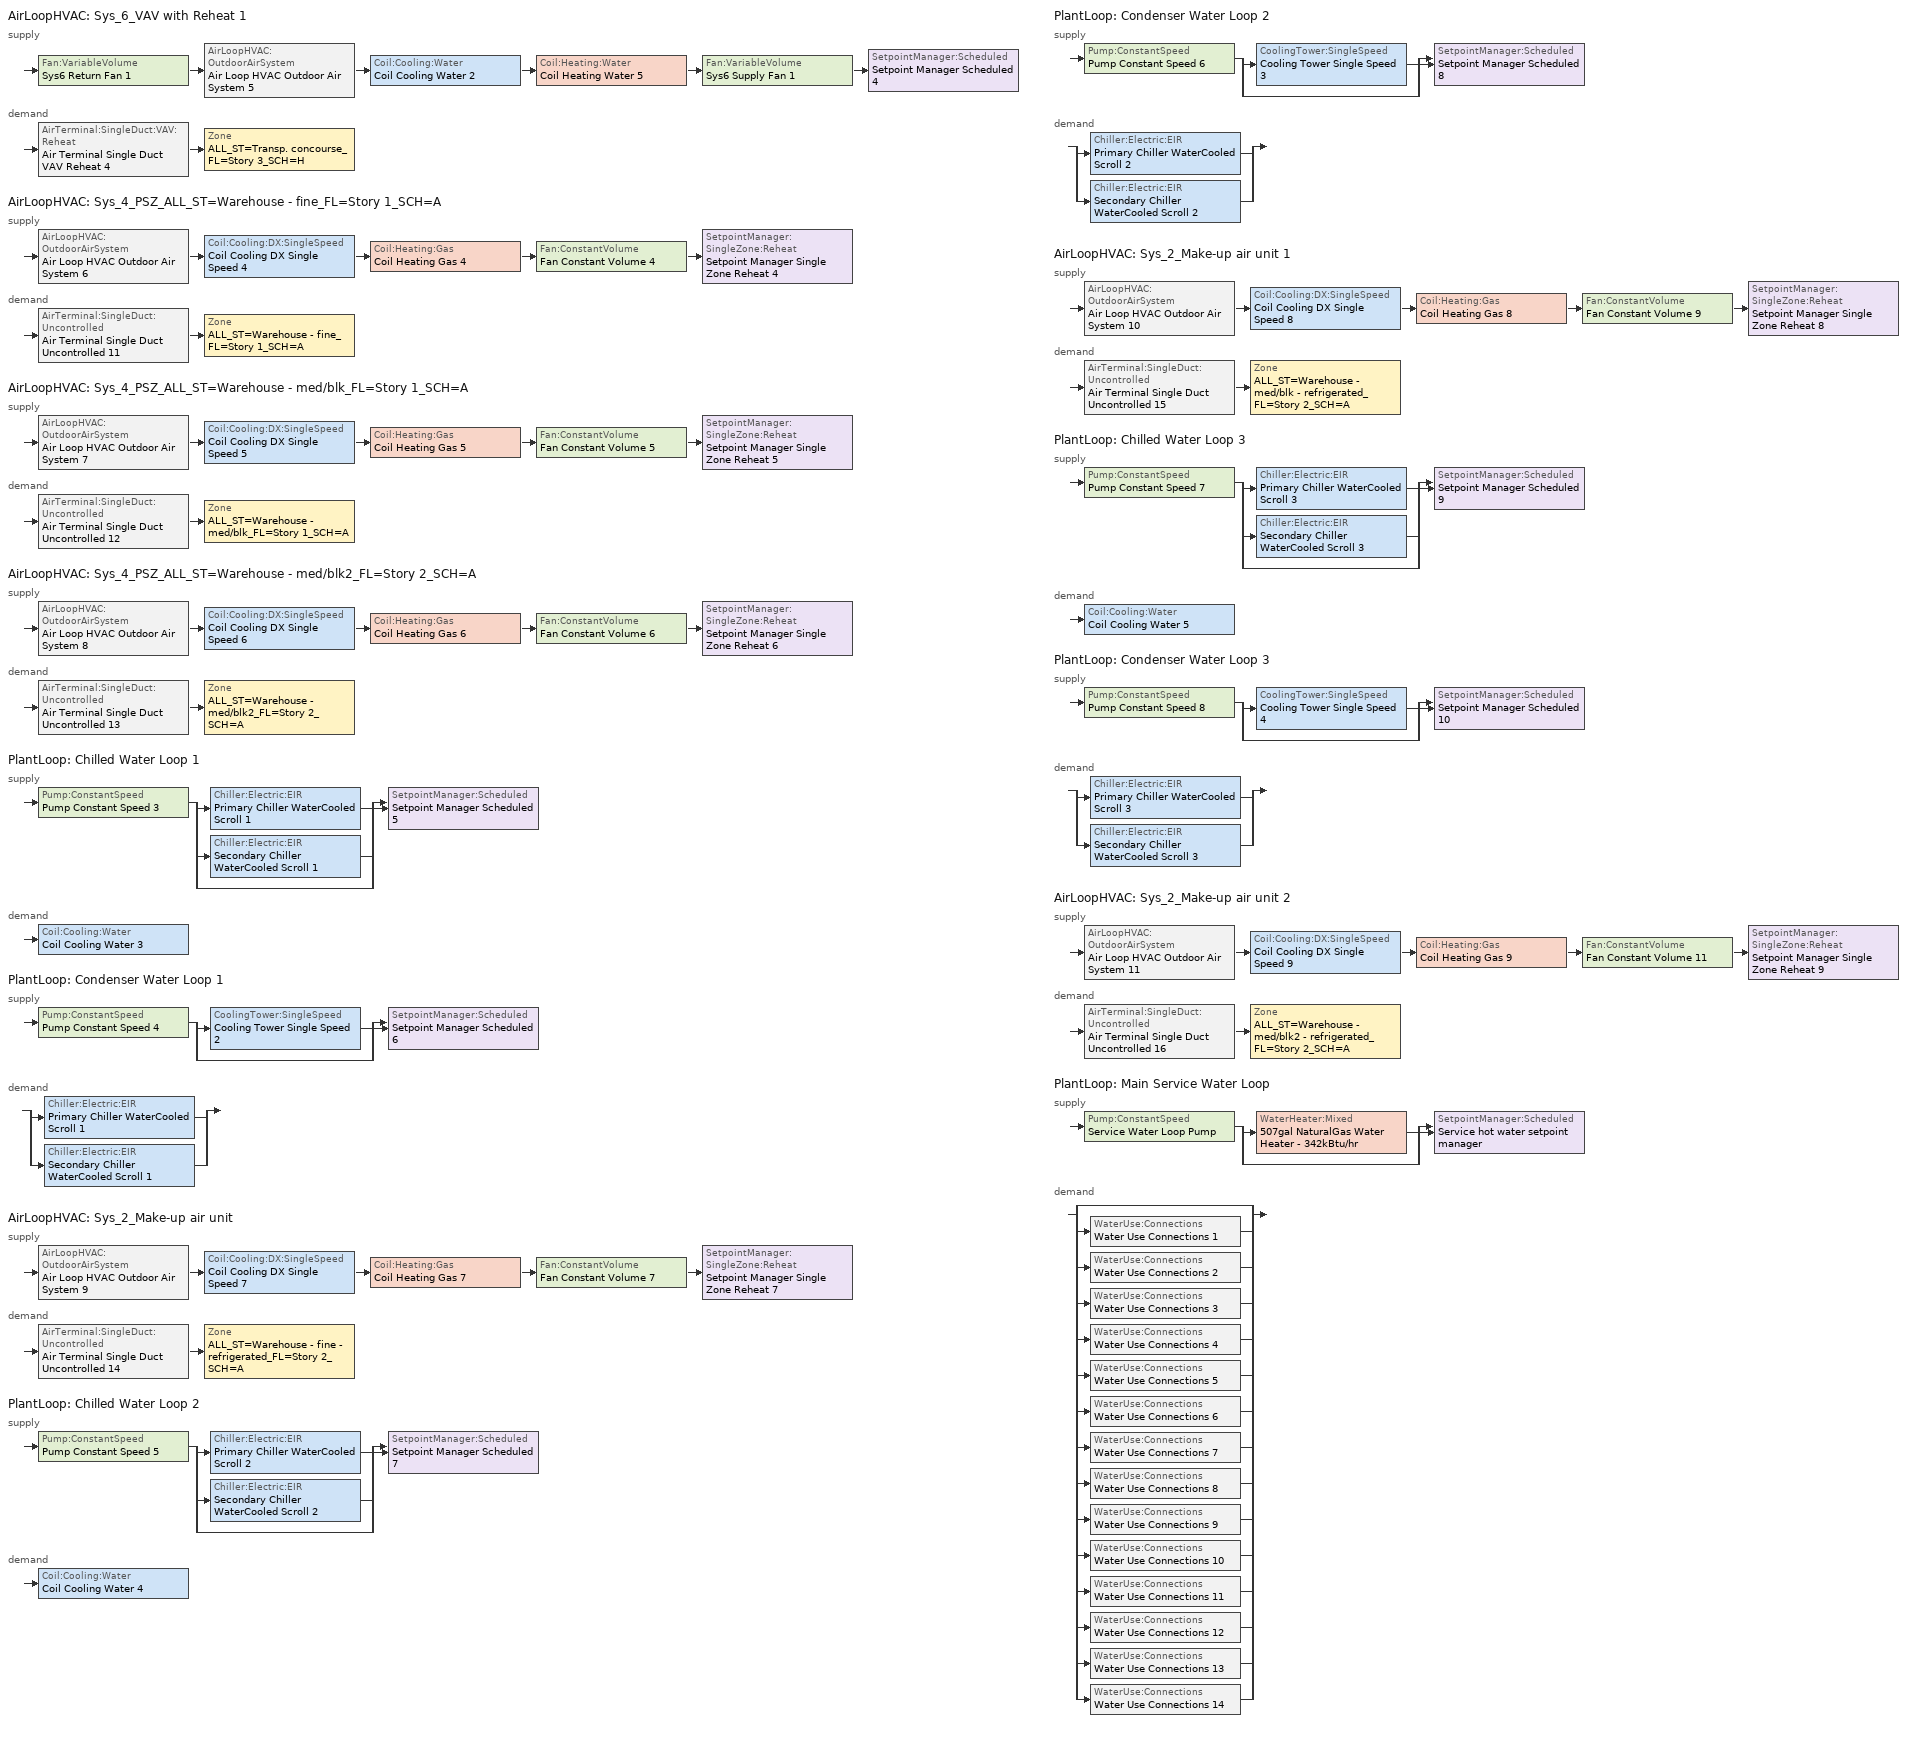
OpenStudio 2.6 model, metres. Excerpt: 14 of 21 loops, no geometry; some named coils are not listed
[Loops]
AirLoopHVAC 'Sys_6_VAV with Reheat 1'
 supply: Fan:VariableVolume 'Sys6 Return Fan 1' > AirLoopHVAC:OutdoorAirSystem 'Air Loop HVAC Outdoor Air System 5' > Coil:Cooling:Water 'Coil Cooling Water 2' > Coil:Heating:Water 'Coil Heating Water 5' > Fan:VariableVolume 'Sys6 Supply Fan 1' > SetpointManager:Scheduled 'Setpoint Manager Scheduled 4'
 demand: AirTerminal:SingleDuct:VAV:Reheat 'Air Terminal Single Duct VAV Reheat 4' > Zone 'ALL_ST=Transp. concourse_FL=Story 3_SCH=H'
AirLoopHVAC 'Sys_4_PSZ_ALL_ST=Warehouse - fine_FL=Story 1_SCH=A'
 supply: AirLoopHVAC:OutdoorAirSystem 'Air Loop HVAC Outdoor Air System 6' > Coil:Cooling:DX:SingleSpeed 'Coil Cooling DX Single Speed 4' > Coil:Heating:Gas 'Coil Heating Gas 4' > Fan:ConstantVolume 'Fan Constant Volume 4' > SetpointManager:SingleZone:Reheat 'Setpoint Manager Single Zone Reheat 4'
 demand: AirTerminal:SingleDuct:Uncontrolled 'Air Terminal Single Duct Uncontrolled 11' > Zone 'ALL_ST=Warehouse - fine_FL=Story 1_SCH=A'
AirLoopHVAC 'Sys_4_PSZ_ALL_ST=Warehouse - med/blk_FL=Story 1_SCH=A'
 supply: AirLoopHVAC:OutdoorAirSystem 'Air Loop HVAC Outdoor Air System 7' > Coil:Cooling:DX:SingleSpeed 'Coil Cooling DX Single Speed 5' > Coil:Heating:Gas 'Coil Heating Gas 5' > Fan:ConstantVolume 'Fan Constant Volume 5' > SetpointManager:SingleZone:Reheat 'Setpoint Manager Single Zone Reheat 5'
 demand: AirTerminal:SingleDuct:Uncontrolled 'Air Terminal Single Duct Uncontrolled 12' > Zone 'ALL_ST=Warehouse - med/blk_FL=Story 1_SCH=A'
AirLoopHVAC 'Sys_4_PSZ_ALL_ST=Warehouse - med/blk2_FL=Story 2_SCH=A'
 supply: AirLoopHVAC:OutdoorAirSystem 'Air Loop HVAC Outdoor Air System 8' > Coil:Cooling:DX:SingleSpeed 'Coil Cooling DX Single Speed 6' > Coil:Heating:Gas 'Coil Heating Gas 6' > Fan:ConstantVolume 'Fan Constant Volume 6' > SetpointManager:SingleZone:Reheat 'Setpoint Manager Single Zone Reheat 6'
 demand: AirTerminal:SingleDuct:Uncontrolled 'Air Terminal Single Duct Uncontrolled 13' > Zone 'ALL_ST=Warehouse - med/blk2_FL=Story 2_SCH=A'
PlantLoop 'Chilled Water Loop 1'
 supply: Pump:ConstantSpeed 'Pump Constant Speed 3' > split
  | Chiller:Electric:EIR 'Primary Chiller WaterCooled Scroll 1'
  | Chiller:Electric:EIR 'Secondary Chiller WaterCooled Scroll 1'
  | bypass
  join > SetpointManager:Scheduled 'Setpoint Manager Scheduled 5'
 demand: Coil:Cooling:Water 'Coil Cooling Water 3'
PlantLoop 'Condenser Water Loop 1'
 supply: Pump:ConstantSpeed 'Pump Constant Speed 4' > split
  | CoolingTower:SingleSpeed 'Cooling Tower Single Speed 2'
  | bypass
  join > SetpointManager:Scheduled 'Setpoint Manager Scheduled 6'
 demand: split
  | Chiller:Electric:EIR 'Primary Chiller WaterCooled Scroll 1'
  | Chiller:Electric:EIR 'Secondary Chiller WaterCooled Scroll 1'
AirLoopHVAC 'Sys_2_Make-up air unit'
 supply: AirLoopHVAC:OutdoorAirSystem 'Air Loop HVAC Outdoor Air System 9' > Coil:Cooling:DX:SingleSpeed 'Coil Cooling DX Single Speed 7' > Coil:Heating:Gas 'Coil Heating Gas 7' > Fan:ConstantVolume 'Fan Constant Volume 7' > SetpointManager:SingleZone:Reheat 'Setpoint Manager Single Zone Reheat 7'
 demand: AirTerminal:SingleDuct:Uncontrolled 'Air Terminal Single Duct Uncontrolled 14' > Zone 'ALL_ST=Warehouse - fine - refrigerated_FL=Story 2_SCH=A'
PlantLoop 'Chilled Water Loop 2'
 supply: Pump:ConstantSpeed 'Pump Constant Speed 5' > split
  | Chiller:Electric:EIR 'Primary Chiller WaterCooled Scroll 2'
  | Chiller:Electric:EIR 'Secondary Chiller WaterCooled Scroll 2'
  | bypass
  join > SetpointManager:Scheduled 'Setpoint Manager Scheduled 7'
 demand: Coil:Cooling:Water 'Coil Cooling Water 4'
PlantLoop 'Condenser Water Loop 2'
 supply: Pump:ConstantSpeed 'Pump Constant Speed 6' > split
  | CoolingTower:SingleSpeed 'Cooling Tower Single Speed 3'
  | bypass
  join > SetpointManager:Scheduled 'Setpoint Manager Scheduled 8'
 demand: split
  | Chiller:Electric:EIR 'Primary Chiller WaterCooled Scroll 2'
  | Chiller:Electric:EIR 'Secondary Chiller WaterCooled Scroll 2'
AirLoopHVAC 'Sys_2_Make-up air unit 1'
 supply: AirLoopHVAC:OutdoorAirSystem 'Air Loop HVAC Outdoor Air System 10' > Coil:Cooling:DX:SingleSpeed 'Coil Cooling DX Single Speed 8' > Coil:Heating:Gas 'Coil Heating Gas 8' > Fan:ConstantVolume 'Fan Constant Volume 9' > SetpointManager:SingleZone:Reheat 'Setpoint Manager Single Zone Reheat 8'
 demand: AirTerminal:SingleDuct:Uncontrolled 'Air Terminal Single Duct Uncontrolled 15' > Zone 'ALL_ST=Warehouse - med/blk - refrigerated_FL=Story 2_SCH=A'
PlantLoop 'Chilled Water Loop 3'
 supply: Pump:ConstantSpeed 'Pump Constant Speed 7' > split
  | Chiller:Electric:EIR 'Primary Chiller WaterCooled Scroll 3'
  | Chiller:Electric:EIR 'Secondary Chiller WaterCooled Scroll 3'
  | bypass
  join > SetpointManager:Scheduled 'Setpoint Manager Scheduled 9'
 demand: Coil:Cooling:Water 'Coil Cooling Water 5'
PlantLoop 'Condenser Water Loop 3'
 supply: Pump:ConstantSpeed 'Pump Constant Speed 8' > split
  | CoolingTower:SingleSpeed 'Cooling Tower Single Speed 4'
  | bypass
  join > SetpointManager:Scheduled 'Setpoint Manager Scheduled 10'
 demand: split
  | Chiller:Electric:EIR 'Primary Chiller WaterCooled Scroll 3'
  | Chiller:Electric:EIR 'Secondary Chiller WaterCooled Scroll 3'
AirLoopHVAC 'Sys_2_Make-up air unit 2'
 supply: AirLoopHVAC:OutdoorAirSystem 'Air Loop HVAC Outdoor Air System 11' > Coil:Cooling:DX:SingleSpeed 'Coil Cooling DX Single Speed 9' > Coil:Heating:Gas 'Coil Heating Gas 9' > Fan:ConstantVolume 'Fan Constant Volume 11' > SetpointManager:SingleZone:Reheat 'Setpoint Manager Single Zone Reheat 9'
 demand: AirTerminal:SingleDuct:Uncontrolled 'Air Terminal Single Duct Uncontrolled 16' > Zone 'ALL_ST=Warehouse - med/blk2 - refrigerated_FL=Story 2_SCH=A'
PlantLoop 'Main Service Water Loop'
 supply: Pump:ConstantSpeed 'Service Water Loop Pump' > split
  | WaterHeater:Mixed '507gal NaturalGas Water Heater - 342kBtu/hr'
  | bypass
  join > SetpointManager:Scheduled 'Service hot water setpoint manager'
 demand: split
  | bypass
  | WaterUse:Connections 'Water Use Connections 1'
  | WaterUse:Connections 'Water Use Connections 2'
  | WaterUse:Connections 'Water Use Connections 3'
  | WaterUse:Connections 'Water Use Connections 4'
  | WaterUse:Connections 'Water Use Connections 5'
  | WaterUse:Connections 'Water Use Connections 6'
  | WaterUse:Connections 'Water Use Connections 7'
  | WaterUse:Connections 'Water Use Connections 8'
  | WaterUse:Connections 'Water Use Connections 9'
  | WaterUse:Connections 'Water Use Connections 10'
  | WaterUse:Connections 'Water Use Connections 11'
  | WaterUse:Connections 'Water Use Connections 12'
  | WaterUse:Connections 'Water Use Connections 13'
  | WaterUse:Connections 'Water Use Connections 14'
[Sizing:Zone] Zone Cooling Design Supply Air Temperature Input Method=SupplyAirTemperature; Zone Cooling Design Supply Air Temperature {C}=13; Zone Cooling Design Supply Air Temperature Difference {deltaC}=11.11; Zone Heating Design Supply Air Temperature Input Method=SupplyAirTemperature; Zone Heating Design Supply Air Temperature {C}=43; Zone Heating Design Supply Air Temperature Difference {deltaC}=11.11; Zone Cooling Design Supply Air Humidity Ratio {kg-H2O/kg-air}=0.0085; Zone Heating Design Supply Air Humidity Ratio {kg-H2O/kg-air}=0.008; Zone Heating Sizing Factor=1.3; Zone Cooling Sizing Factor=1.1; Cooling Design Air Flow Method=DesignDay; Heating Design Air Flow Method=DesignDay; Account for Dedicated Outdoor Air System=No; Dedicated Outdoor Air System Control Strategy=NeutralSupplyAir; Dedicated Outdoor Air Low Setpoint Temperature for Design {C}=autosize; Dedicated Outdoor Air High Setpoint Temperature for Design {C}=autosize
ALL_ST=Transp. concourse_FL=Story 3_SCH=H; ALL_ST=Warehouse - fine_FL=Story 1_SCH=A; ALL_ST=Warehouse - fine - refrigerated_FL=Story 2_SCH=A; ALL_ST=Warehouse - med/blk_FL=Story 1_SCH=A; ALL_ST=Warehouse - med/blk - refrigerated_FL=Story 2_SCH=A; ALL_ST=Warehouse - med/blk2_FL=Story 2_SCH=A; ALL_ST=Warehouse - med/blk2 - refrigerated_FL=Story 2_SCH=A
[Zone equipment]
ALL_ST=Transp. concourse_FL=Story 3_SCH=H: Air Terminal Single Duct VAV Reheat 4, Zone HVAC Baseboard Convective Water 14
ALL_ST=Warehouse - fine_FL=Story 1_SCH=A: Air Terminal Single Duct Uncontrolled 11, Zone HVAC Baseboard Convective Water 15
ALL_ST=Warehouse - fine - refrigerated_FL=Story 2_SCH=A: Zone HVAC Four Pipe Fan Coil 1, Air Terminal Single Duct Uncontrolled 14
ALL_ST=Warehouse - med/blk_FL=Story 1_SCH=A: Air Terminal Single Duct Uncontrolled 12, Zone HVAC Baseboard Convective Water 16
ALL_ST=Warehouse - med/blk - refrigerated_FL=Story 2_SCH=A: Zone HVAC Four Pipe Fan Coil 2, Air Terminal Single Duct Uncontrolled 15
ALL_ST=Warehouse - med/blk2_FL=Story 2_SCH=A: Air Terminal Single Duct Uncontrolled 13, Zone HVAC Baseboard Convective Water 17
ALL_ST=Warehouse - med/blk2 - refrigerated_FL=Story 2_SCH=A: Zone HVAC Four Pipe Fan Coil 3, Air Terminal Single Duct Uncontrolled 16
[PlantLoop] Glycol Concentration=0; Plant Loop Volume {m3}=Autocalculate; Load Distribution Scheme=Optimal
Name | Maximum Loop Temperature {C} | Minimum Loop Temperature {C}
Chilled Water Loop 1; Condenser Water Loop 1; Chilled Water Loop 2; Condenser Water Loop 2; Chilled Water Loop 3; Condenser Water Loop 3
Main Service Water Loop | 60 | 10
[Sizing:Plant] Sizing Option=NonCoincident; Zone Timesteps in Averaging Window=1; Coincident Sizing Factor Mode=None
Name | Loop Type | Design Loop Exit Temperature {C} | Loop Design Temperature Difference {deltaC}
Chilled Water Loop 1; Chilled Water Loop 2; Chilled Water Loop 3 | Cooling | 7 | 6
Condenser Water Loop 1; Condenser Water Loop 2; Condenser Water Loop 3 | Condenser | 29 | 6
Main Service Water Loop | Heating | 60 | 5
[AirLoopHVAC] Availability Schedule=Always On Discrete; Design Supply Air Flow Rate {m3/s}=AutoSize
Sys_6_VAV with Reheat 1; Sys_4_PSZ_ALL_ST=Warehouse - fine_FL=Story 1_SCH=A; Sys_4_PSZ_ALL_ST=Warehouse - med/blk_FL=Story 1_SCH=A; Sys_4_PSZ_ALL_ST=Warehouse - med/blk2_FL=Story 2_SCH=A; Sys_2_Make-up air unit; Sys_2_Make-up air unit 1; Sys_2_Make-up air unit 2
[Sizing:System] Type of Load to Size On=Sensible; Design Outdoor Air Flow Rate {m3/s}=Autosize; Preheat Design Temperature {C}=7; Preheat Design Humidity Ratio {kg-H2O/kg-Air}=0.008; Precool Design Humidity Ratio {kg-H2O/kg-Air}=0.008; Central Cooling Design Supply Air Temperature {C}=13; Sizing Option=NonCoincident; 100% Outdoor Air in Cooling=No; 100% Outdoor Air in Heating=No; Central Cooling Design Supply Air Humidity Ratio {kg-H2O/kg-Air}=0.0085; Central Heating Design Supply Air Humidity Ratio {kg-H2O/kg-Air}=0.008; Cooling Design Air Flow Method=DesignDay; Cooling Design Air Flow Rate {m3/s}=0; Heating Design Air Flow Method=DesignDay; Heating Design Air Flow Rate {m3/s}=0; System Outdoor Air Method=ZoneSum; Zone Maximum Outdoor Air Fraction=1; Cooling Supply Air Flow Rate Per Floor Area {m3/s-m2}=0.00996765; Cooling Fraction of Autosized Cooling Supply Air Flow Rate=1; Cooling Supply Air Flow Rate Per Unit Cooling Capacity {m3/s-W}=3.94755e-05; Heating Supply Air Flow Rate Per Floor Area {m3/s-m2}=0.00996765; Heating Fraction of Autosized Heating Supply Air Flow Rate=1; Heating Fraction of Autosized Cooling Supply Air Flow Rate=1; Heating Supply Air Flow Rate Per Unit Heating Capacity {m3/s-W}=3.15882e-05; Cooling Design Capacity Method=CoolingDesignCapacity; Cooling Design Capacity {W}=autosize; Cooling Design Capacity Per Floor Area {W/m2}=234.7; Fraction of Autosized Cooling Design Capacity=1; Heating Design Capacity Method=HeatingDesignCapacity; Heating Design Capacity {W}=autosize; Heating Design Capacity Per Floor Area {W/m2}=157; Fraction of Autosized Heating Design Capacity=1; Central Cooling Capacity Control Method=OnOff
Name | Minimum System Air Flow Ratio | Precool Design Temperature {C} | Central Heating Design Supply Air Temperature {C}
Sys_6_VAV with Reheat 1 | 0.3 | 12.8 | 13.1
Sys_4_PSZ_ALL_ST=Warehouse - fine_FL=Story 1_SCH=A; Sys_4_PSZ_ALL_ST=Warehouse - med/blk_FL=Story 1_SCH=A; Sys_4_PSZ_ALL_ST=Warehouse - med/blk2_FL=Story 2_SCH=A | 1 | 13 | 43
Sys_2_Make-up air unit; Sys_2_Make-up air unit 1; Sys_2_Make-up air unit 2 | 1 | 13 | 13.1
[Fan:ConstantVolume] Availability Schedule=Always On Discrete; Maximum Flow Rate {m3/s}=AutoSize
Fan Constant Volume 4; Fan Constant Volume 5; Fan Constant Volume 6; Fan Constant Volume 7; Fan Constant Volume 9; Fan Constant Volume 11
[Coil:Heating:Gas] Availability Schedule=Always On Discrete; Gas Burner Efficiency=0.8; Nominal Capacity {W}=AutoSize; Parasitic Electric Load {W}=0; Parasitic Gas Load {W}=0
Coil Heating Gas 4; Coil Heating Gas 5; Coil Heating Gas 6; Coil Heating Gas 7; Coil Heating Gas 8; Coil Heating Gas 9
[Coil:Cooling:DX:SingleSpeed] Rated Total Cooling Capacity {W}=autosize; Rated Sensible Heat Ratio=autosize; Rated COP {W/W}=3; Rated Air Flow Rate {m3/s}=autosize; Rated Evaporator Fan Power Per Volume Flow Rate {W/(m3/s)}=773.3; Condenser Type=AirCooled; Evaporative Condenser Effectiveness=0; Evaporative Condenser Air Flow Rate {m3/s}=Autosize; Evaporative Condenser Pump Rated Power Consumption {W}=Autosize; Crankcase Heater Capacity {W}=0; Maximum Outdoor Dry-Bulb Temperature for Crankcase Heater Operation {C}=0; Basin Heater Capacity {W/K}=0; Basin Heater Setpoint Temperature {C}=10
Name | Availability Schedule | Total Cooling Capacity Function of Temperature Curve | Total Cooling Capacity Function of Flow Fraction Curve | Energy Input Ratio Function of Temperature Curve | Energy Input Ratio Function of Flow Fraction Curve | Part Load Fraction Correlation Curve
Coil Cooling DX Single Speed 4 | Always On Discrete | Curve Biquadratic 11 | Curve Quadratic 9 | Curve Biquadratic 12 | Curve Quadratic 10 | Curve Cubic 4
Coil Cooling DX Single Speed 5 | Always On Discrete | Curve Biquadratic 13 | Curve Quadratic 11 | Curve Biquadratic 14 | Curve Quadratic 12 | Curve Cubic 5
Coil Cooling DX Single Speed 6 | Always On Discrete | Curve Biquadratic 15 | Curve Quadratic 13 | Curve Biquadratic 16 | Curve Quadratic 14 | Curve Cubic 6
Coil Cooling DX Single Speed 7 | tpfc_clg_availability | Curve Biquadratic 21 | Curve Quadratic 17 | Curve Biquadratic 22 | Curve Quadratic 18 | Curve Cubic 7
Coil Cooling DX Single Speed 8 | tpfc_clg_availability 1 | Curve Biquadratic 27 | Curve Quadratic 21 | Curve Biquadratic 28 | Curve Quadratic 22 | Curve Cubic 8
Coil Cooling DX Single Speed 9 | tpfc_clg_availability 2 | Curve Biquadratic 33 | Curve Quadratic 25 | Curve Biquadratic 34 | Curve Quadratic 26 | Curve Cubic 9
[Controller:OutdoorAir] Minimum Outdoor Air Flow Rate {m3/s}=autosize; Maximum Outdoor Air Flow Rate {m3/s}=Autosize; Economizer Control Type=NoEconomizer; Economizer Control Action Type=ModulateFlow; Economizer Maximum Limit Dry-Bulb Temperature {C}=28; Economizer Maximum Limit Enthalpy {J/kg}=64000; Economizer Minimum Limit Dry-Bulb Temperature {C}=-100; Lockout Type=NoLockout; Minimum Limit Type=FixedMinimum; High Humidity Control=No; Heat Recovery Bypass Control Type=BypassWhenWithinEconomizerLimits
Name | Controller Mechanical Ventilation
Controller Outdoor Air 5 | Controller Mechanical Ventilation 5
Controller Outdoor Air 6 | Controller Mechanical Ventilation 6
Controller Outdoor Air 7 | Controller Mechanical Ventilation 7
Controller Outdoor Air 8 | Controller Mechanical Ventilation 8
Controller Outdoor Air 9 | Controller Mechanical Ventilation 9
Controller Outdoor Air 10 | Controller Mechanical Ventilation 10
Controller Outdoor Air 11 | Controller Mechanical Ventilation 11
[Controller:MechanicalVentilation] Availability Schedule=Always On Discrete; System Outdoor Air Method=ZoneSum
Controller Mechanical Ventilation 5; Controller Mechanical Ventilation 6; Controller Mechanical Ventilation 7; Controller Mechanical Ventilation 8; Controller Mechanical Ventilation 9; Controller Mechanical Ventilation 10; Controller Mechanical Ventilation 11
[AirLoopHVAC:OutdoorAirSystem]
Name | Controller
Air Loop HVAC Outdoor Air System 5 | Controller Outdoor Air 5
Air Loop HVAC Outdoor Air System 6 | Controller Outdoor Air 6
Air Loop HVAC Outdoor Air System 7 | Controller Outdoor Air 7
Air Loop HVAC Outdoor Air System 8 | Controller Outdoor Air 8
Air Loop HVAC Outdoor Air System 9 | Controller Outdoor Air 9
Air Loop HVAC Outdoor Air System 10 | Controller Outdoor Air 10
Air Loop HVAC Outdoor Air System 11 | Controller Outdoor Air 11
[SetpointManager:SingleZone:Reheat]
Name | Minimum Supply Air Temperature {C} | Maximum Supply Air Temperature {C} | Control Zone
Setpoint Manager Single Zone Reheat 4 | 13 | 43 | ALL_ST=Warehouse - fine_FL=Story 1_SCH=A
Setpoint Manager Single Zone Reheat 5 | 13 | 43 | ALL_ST=Warehouse - med/blk_FL=Story 1_SCH=A
Setpoint Manager Single Zone Reheat 6 | 13 | 43 | ALL_ST=Warehouse - med/blk2_FL=Story 2_SCH=A
Setpoint Manager Single Zone Reheat 7 | 13.1 | 13 | ALL_ST=Warehouse - fine - refrigerated_FL=Story 2_SCH=A
Setpoint Manager Single Zone Reheat 8 | 13.1 | 13 | ALL_ST=Warehouse - med/blk - refrigerated_FL=Story 2_SCH=A
Setpoint Manager Single Zone Reheat 9 | 13.1 | 13 | ALL_ST=Warehouse - med/blk2 - refrigerated_FL=Story 2_SCH=A
[AirTerminal:SingleDuct:Uncontrolled] Availability Schedule=Always On Discrete; Maximum Air Flow Rate {m3/s}=AutoSize
Air Terminal Single Duct Uncontrolled 11; Air Terminal Single Duct Uncontrolled 12; Air Terminal Single Duct Uncontrolled 13; Air Terminal Single Duct Uncontrolled 14; Air Terminal Single Duct Uncontrolled 15; Air Terminal Single Duct Uncontrolled 16
[Pump:ConstantSpeed] Rated Flow Rate {m3/s}=autosize; Rated Power Consumption {W}=autosize; Motor Efficiency=0.9; Fraction of Motor Inefficiencies to Fluid Stream=0; Pump Control Type=Intermittent; Design Power Sizing Method=PowerPerFlowPerPressure; Design Electric Power per Unit Flow Rate {W/(m3/s)}=348701.1; Design Shaft Power per Unit Flow Rate per Unit Head {W-s/m3-Pa}=1.28205
Name | Rated Pump Head {Pa}
Pump Constant Speed 3; Pump Constant Speed 4; Pump Constant Speed 5; Pump Constant Speed 6; Pump Constant Speed 7; Pump Constant Speed 8 | 179352
Service Water Loop Pump | 164295
[Chiller:Electric:EIR] Reference Capacity {W}=Autosize; Reference COP {W/W}=5.5; Condenser Type=WaterCooled; Design Heat Recovery Water Flow Rate {m3/s}=0; Sizing Factor=1; Basin Heater Capacity {W/K}=0; Basin Heater Setpoint Temperature {C}=10
Name | Cooling Capacity Function of Temperature Curve | Electric Input to Cooling Output Ratio Function of Temperature Curve | Electric Input to Cooling Output Ratio Function of Part Load Ratio Curve
Primary Chiller WaterCooled Scroll 1 | Curve Biquadratic 17 | Curve Biquadratic 18 | Curve Quadratic 15
Secondary Chiller WaterCooled Scroll 1 | Curve Biquadratic 19 | Curve Biquadratic 20 | Curve Quadratic 16
Primary Chiller WaterCooled Scroll 2 | Curve Biquadratic 23 | Curve Biquadratic 24 | Curve Quadratic 19
Secondary Chiller WaterCooled Scroll 2 | Curve Biquadratic 25 | Curve Biquadratic 26 | Curve Quadratic 20
Primary Chiller WaterCooled Scroll 3 | Curve Biquadratic 29 | Curve Biquadratic 30 | Curve Quadratic 23
Secondary Chiller WaterCooled Scroll 3 | Curve Biquadratic 31 | Curve Biquadratic 32 | Curve Quadratic 24
[SetpointManager:Scheduled] Control Variable=Temperature
Name | Schedule
Setpoint Manager Scheduled 4 | Supply Air Temp 1
Setpoint Manager Scheduled 5 | CHW Temp 1
Setpoint Manager Scheduled 6 | CW Temp 1
Setpoint Manager Scheduled 7 | CHW Temp 2
Setpoint Manager Scheduled 8 | CW Temp 2
Setpoint Manager Scheduled 9 | CHW Temp 3
Setpoint Manager Scheduled 10 | CW Temp 3
Service hot water setpoint manager | Service Water Loop Temp - 140F
[CoolingTower:SingleSpeed] Design Water Flow Rate {m3/s}=autosize; Design Air Flow Rate {m3/s}=autosize; Fan Power at Design Air Flow Rate {W}=autosize; U-Factor Times Area Value at Design Air Flow Rate {W/K}=autosize; Air Flow Rate in Free Convection Regime {m3/s}=autosize; U-Factor Times Area Value at Free Convection Air Flow Rate {W/K}=autosize; Performance Input Method=UFactorTimesAreaAndDesignWaterFlowRate; Free Convection Capacity {W}=0; Basin Heater Capacity {W/K}=0; Evaporation Loss Mode=LossFactor; Evaporation Loss Factor {percent/K}=0.2; Drift Loss Percent {percent}=0.008; Blowdown Calculation Mode=ConcentrationRatio; Blowdown Concentration Ratio=3; Capacity Control=FanCycling; Number of Cells=1; Cell Control=MinimalCell; Cell Minimum  Water Flow Rate Fraction=0.33; Cell Maximum Water Flow Rate Fraction=2.5; Sizing Factor=1; Free Convection Air Flow Rate Sizing Factor=0.1; Free Convection U-Factor Times Area Value Sizing Factor=0.1; Heat Rejection Capacity and Nominal Capacity Sizing Ratio=1.25; Free Convection Nominal Capacity Sizing Factor=0.1; Design Inlet Air Dry-Bulb Temperature {C}=35; Design Inlet Air Wet-Bulb Temperature {C}=24; Design Approach Temperature {deltaC}=5; Design Range Temperature {deltaC}=6
Cooling Tower Single Speed 2; Cooling Tower Single Speed 3; Cooling Tower Single Speed 4
[Fan:VariableVolume] Availability Schedule=Always On Discrete; Fan Efficiency=0.6045; Pressure Rise {Pa}=1017.592; Maximum Flow Rate {m3/s}=Autosize; Fan Power Minimum Flow Rate Input Method=FixedFlowRate; Fan Power Minimum Flow Fraction=0; Fan Power Minimum Air Flow Rate {m3/s}=0; Motor Efficiency=0.93; Motor In Airstream Fraction=1; Fan Power Coefficient 1=0.0407599; Fan Power Coefficient 2=0.088045; Fan Power Coefficient 3=-0.0729261; Fan Power Coefficient 4=0.94374; Fan Power Coefficient 5=0
Sys6 Supply Fan 1; Sys6 Return Fan 1
[Coil:Cooling:Water]
Name | Availability Schedule
Coil Cooling Water 3 | tpfc_clg_availability
Coil Cooling Water 4 | tpfc_clg_availability 1
Coil Cooling Water 5 | tpfc_clg_availability 2
[Controller:WaterCoil] Action=Reverse; Minimum Actuated Flow {m3/s}=0
Name | Water Coil
Controller Water Coil 10 | Coil Cooling Water 3
Controller Water Coil 12 | Coil Cooling Water 4
Controller Water Coil 14 | Coil Cooling Water 5
[AirTerminal:SingleDuct:VAV:Reheat]
Air Terminal Single Duct VAV Reheat 4: Availability Schedule=Always On Discrete; Maximum Air Flow Rate {m3/s}=AutoSize; Zone Minimum Air Flow Input Method=Constant; Constant Minimum Air Flow Fraction=0.3; Fixed Minimum Air Flow Rate {m3/s}=3.75; Reheat Coil=Coil Heating Water 6; Maximum Hot Water or Steam Flow Rate {m3/s}=AutoSize; Minimum Hot Water or Steam Flow Rate {m3/s}=0; Convergence Tolerance=0.001; Damper Heating Action=Normal; Maximum Flow per Zone Floor Area During Reheat {m3/s-m2}=AutoSize; Maximum Flow Fraction During Reheat=AutoSize; Maximum Reheat Air Temperature {C}=43; Control For Outdoor Air=No
[WaterHeater:Mixed]
507gal NaturalGas Water Heater - 342kBtu/hr: Tank Volume {m3}=1.91846; Setpoint Temperature Schedule=Service Water Loop Temp - 140F; Deadband Temperature Difference {deltaC}=2; Maximum Temperature Limit {C}=82.2222; Heater Control Type=Cycle; Heater Maximum Capacity {W}=100239; Heater Fuel Type=NaturalGas; Heater Thermal Efficiency=0.8; Off Cycle Parasitic Fuel Consumption Rate {W}=20; Off Cycle Parasitic Fuel Type=NaturalGas; Off Cycle Parasitic Heat Fraction to Tank=0.8; On Cycle Parasitic Fuel Type=NaturalGas; Ambient Temperature Indicator=Schedule; Ambient Temperature Schedule=Water Heater Ambient Temp Schedule - 70F; Off Cycle Loss Coefficient to Ambient Temperature {W/K}=6; On Cycle Loss Coefficient to Ambient Temperature {W/K}=6; Use Side Effectiveness=1; Source Side Effectiveness=1; Use Side Design Flow Rate {m3/s}=autosize; Source Side Design Flow Rate {m3/s}=autosize; Indirect Water Heating Recovery Time {hr}=1.5; Source Side Flow Control Mode=IndirectHeatPrimarySetpoint
[WaterUse:Connections]
Name | Water Use Equipment Name 1
Water Use Connections 1 | Storage area - occsens-space function Service Water Use 0.64gal/min
Water Use Connections 2 | Storage area - refrigerated - occsens-space function Service Water Use 0.48gal/min
Water Use Connections 3 | Storage area - refrigerated-space function Service Water Use 0.48gal/min
Water Use Connections 4 | Storage area-space function Service Water Use 0.48gal/min
Water Use Connections 5 | Transp. baggage-space function Service Water Use 0.52gal/min
Water Use Connections 6 | Transp. concourse-space function Service Water Use 1.04gal/min
Water Use Connections 7 | Transp. counter-space function Service Water Use 1.04gal/min
Water Use Connections 8 | Transp. seating-space function Service Water Use 0.52gal/min
Water Use Connections 9 | Warehouse - fine - refrigerated-space function Service Water Use 0.21gal/min
Water Use Connections 10 | Warehouse - fine-space function Service Water Use 0.28gal/min
Water Use Connections 11 | Warehouse - med/blk - refrigerated-space function Service Water Use 0.1gal/min
Water Use Connections 12 | Warehouse - med/blk-space function Service Water Use 0.1gal/min
Water Use Connections 13 | Warehouse - med/blk2 - refrigerated-space function Service Water Use 0.1gal/min
Water Use Connections 14 | Warehouse - med/blk2-space function Service Water Use 0.1gal/min
[WaterUse:Equipment:Definition]
Name | Peak Flow Rate {m3/s} | Target Temperature Schedule | Sensible Fraction Schedule | Latent Fraction Schedule
Storage area - occsens-space function Service Water Use Def 0.64gal/min | 4.03709e-05 | Schedule Ruleset 5 | Schedule Ruleset 3 | Schedule Ruleset 4
Storage area - refrigerated - occsens-space function Service Water Use Def 0.48gal/min | 3.02782e-05 | Schedule Ruleset 8 | Schedule Ruleset 6 | Schedule Ruleset 7
Storage area - refrigerated-space function Service Water Use Def 0.48gal/min | 3.02782e-05 | Schedule Ruleset 11 | Schedule Ruleset 9 | Schedule Ruleset 10
Storage area-space function Service Water Use Def 0.48gal/min | 3.02782e-05 | Schedule Ruleset 14 | Schedule Ruleset 12 | Schedule Ruleset 13
Transp. baggage-space function Service Water Use Def 0.52gal/min | 3.28211e-05 | Schedule Ruleset 17 | Schedule Ruleset 15 | Schedule Ruleset 16
Transp. concourse-space function Service Water Use Def 1.04gal/min | 6.55716e-05 | Schedule Ruleset 20 | Schedule Ruleset 18 | Schedule Ruleset 19
Transp. counter-space function Service Water Use Def 1.04gal/min | 6.55716e-05 | Schedule Ruleset 23 | Schedule Ruleset 21 | Schedule Ruleset 22
Transp. seating-space function Service Water Use Def 0.52gal/min | 3.28211e-05 | Schedule Ruleset 26 | Schedule Ruleset 24 | Schedule Ruleset 25
Warehouse - fine - refrigerated-space function Service Water Use Def 0.21gal/min | 1.31284e-05 | Schedule Ruleset 29 | Schedule Ruleset 27 | Schedule Ruleset 28
Warehouse - fine-space function Service Water Use Def 0.28gal/min | 1.75046e-05 | Schedule Ruleset 32 | Schedule Ruleset 30 | Schedule Ruleset 31
Warehouse - med/blk - refrigerated-space function Service Water Use Def 0.1gal/min | 6.56422e-06 | Schedule Ruleset 35 | Schedule Ruleset 33 | Schedule Ruleset 34
Warehouse - med/blk-space function Service Water Use Def 0.1gal/min | 6.56422e-06 | Schedule Ruleset 38 | Schedule Ruleset 36 | Schedule Ruleset 37
Warehouse - med/blk2 - refrigerated-space function Service Water Use Def 0.1gal/min | 6.56422e-06 | Schedule Ruleset 41 | Schedule Ruleset 39 | Schedule Ruleset 40
Warehouse - med/blk2-space function Service Water Use Def 0.1gal/min | 6.56422e-06 | Schedule Ruleset 44 | Schedule Ruleset 42 | Schedule Ruleset 43
[WaterUse:Equipment]
Name | Water Use Equipment Definition | Space | Flow Rate Fraction Schedule
Storage area - occsens-space function Service Water Use 0.64gal/min | Storage area - occsens-space function Service Water Use Def 0.64gal/min | Storage area - occsens-Space Function | NECB-E-Service Water Heating
Storage area - refrigerated - occsens-space function Service Water Use 0.48gal/min | Storage area - refrigerated - occsens-space function Service Water Use Def 0.48gal/min | Storage area - refrigerated - occsens-Space Function | NECB-E-Service Water Heating
Storage area - refrigerated-space function Service Water Use 0.48gal/min | Storage area - refrigerated-space function Service Water Use Def 0.48gal/min | Storage area - refrigerated-Space Function | NECB-E-Service Water Heating
Storage area-space function Service Water Use 0.48gal/min | Storage area-space function Service Water Use Def 0.48gal/min | Storage area-Space Function | NECB-E-Service Water Heating
Transp. baggage-space function Service Water Use 0.52gal/min | Transp. baggage-space function Service Water Use Def 0.52gal/min | Transp. baggage-Space Function | NECB-H-Service Water Heating
Transp. concourse-space function Service Water Use 1.04gal/min | Transp. concourse-space function Service Water Use Def 1.04gal/min | Transp. concourse-Space Function | NECB-H-Service Water Heating
Transp. counter-space function Service Water Use 1.04gal/min | Transp. counter-space function Service Water Use Def 1.04gal/min | Transp. counter-Space Function | NECB-H-Service Water Heating
Transp. seating-space function Service Water Use 0.52gal/min | Transp. seating-space function Service Water Use Def 0.52gal/min | Transp. seating-Space Function | NECB-H-Service Water Heating
Warehouse - fine - refrigerated-space function Service Water Use 0.21gal/min | Warehouse - fine - refrigerated-space function Service Water Use Def 0.21gal/min | Warehouse - fine - refrigerated-Space Function | NECB-A-Service Water Heating
Warehouse - fine-space function Service Water Use 0.28gal/min | Warehouse - fine-space function Service Water Use Def 0.28gal/min | Warehouse - fine-Space Function | NECB-A-Service Water Heating
Warehouse - med/blk - refrigerated-space function Service Water Use 0.1gal/min | Warehouse - med/blk - refrigerated-space function Service Water Use Def 0.1gal/min | Warehouse - med/blk - refrigerated-Space Function | NECB-A-Service Water Heating
Warehouse - med/blk-space function Service Water Use 0.1gal/min | Warehouse - med/blk-space function Service Water Use Def 0.1gal/min | Warehouse - med/blk-Space Function | NECB-A-Service Water Heating
Warehouse - med/blk2 - refrigerated-space function Service Water Use 0.1gal/min | Warehouse - med/blk2 - refrigerated-space function Service Water Use Def 0.1gal/min | Warehouse - med/blk2 - refrigerated-Space Function | NECB-A-Service Water Heating
Warehouse - med/blk2-space function Service Water Use 0.1gal/min | Warehouse - med/blk2-space function Service Water Use Def 0.1gal/min | Warehouse - med/blk2-Space Function | NECB-A-Service Water Heating
[Schedule:Ruleset]
Name | Default Day Schedule
Supply Air Temp 1 | Supply Air Temp Default 1
tpfc_clg_availability | Schedule Day 6
CHW Temp 1 | Schedule Day 7
CW Temp 1 | Schedule Day 8
tpfc_clg_availability 1 | Schedule Day 10
CHW Temp 2 | Schedule Day 11
CW Temp 2 | Schedule Day 12
tpfc_clg_availability 2 | Schedule Day 14
CHW Temp 3 | Schedule Day 15
CW Temp 3 | Schedule Day 16
Service Water Loop Temp - 140F | Service Water Loop Temp - 140F Default
Water Heater Ambient Temp Schedule - 70F | Water Heater Ambient Temp Schedule - 70F Default
Schedule Ruleset 3 | Schedule Day 19
Schedule Ruleset 4 | Schedule Day 20
Schedule Ruleset 5 | Schedule Day 21
NECB-E-Service Water Heating | NECB-E-Service Water Heating Default
Schedule Ruleset 6 | Schedule Day 22
Schedule Ruleset 7 | Schedule Day 23
Schedule Ruleset 8 | Schedule Day 24
Schedule Ruleset 9 | Schedule Day 25
Schedule Ruleset 10 | Schedule Day 26
Schedule Ruleset 11 | Schedule Day 27
Schedule Ruleset 12 | Schedule Day 28
Schedule Ruleset 13 | Schedule Day 29
Schedule Ruleset 14 | Schedule Day 30
Schedule Ruleset 15 | Schedule Day 31
Schedule Ruleset 16 | Schedule Day 32
Schedule Ruleset 17 | Schedule Day 33
NECB-H-Service Water Heating | NECB-H-Service Water Heating Default
Schedule Ruleset 18 | Schedule Day 34
Schedule Ruleset 19 | Schedule Day 35
Schedule Ruleset 20 | Schedule Day 36
Schedule Ruleset 21 | Schedule Day 37
Schedule Ruleset 22 | Schedule Day 38
Schedule Ruleset 23 | Schedule Day 39
Schedule Ruleset 24 | Schedule Day 40
Schedule Ruleset 25 | Schedule Day 41
Schedule Ruleset 26 | Schedule Day 42
Schedule Ruleset 27 | Schedule Day 43
Schedule Ruleset 28 | Schedule Day 44
Schedule Ruleset 29 | Schedule Day 45
NECB-A-Service Water Heating | NECB-A-Service Water Heating Default
Schedule Ruleset 30 | Schedule Day 46
Schedule Ruleset 31 | Schedule Day 47
Schedule Ruleset 32 | Schedule Day 48
Schedule Ruleset 33 | Schedule Day 49
Schedule Ruleset 34 | Schedule Day 50
Schedule Ruleset 35 | Schedule Day 51
Schedule Ruleset 36 | Schedule Day 52
Schedule Ruleset 37 | Schedule Day 53
Schedule Ruleset 38 | Schedule Day 54
Schedule Ruleset 39 | Schedule Day 55
Schedule Ruleset 40 | Schedule Day 56
Schedule Ruleset 41 | Schedule Day 57
Schedule Ruleset 42 | Schedule Day 58
Schedule Ruleset 43 | Schedule Day 59
Schedule Ruleset 44 | Schedule Day 60
[Schedule:Day]
Supply Air Temp Default 1: 24, 0, 13
Schedule Day 6; tpfc_clg_availability_sch_rule_day; tpfc_clg_availability_sch_rule_day 2; Schedule Day 10; tpfc_clg_availability_sch_rule_day 3; tpfc_clg_availability_sch_rule_day 5; Schedule Day 14; tpfc_clg_availability_sch_rule_day 6; tpfc_clg_availability_sch_rule_day 8: 24, 0, 0
tpfc_clg_availability_sch_rule_day 1; tpfc_clg_availability_sch_rule_day 4; tpfc_clg_availability_sch_rule_day 7: 24, 0, 1
Schedule Day 7; wkdCHW Temp 3; satCHW Temp 3; sunCHW Temp 3; Schedule Day 11; wkdCHW Temp 5; satCHW Temp 5; sunCHW Temp 5; Schedule Day 15; wkdCHW Temp 7; satCHW Temp 7; sunCHW Temp 7: 1, 0, 7, 2, 0, 7, 3, 0, 7, 4, 0, 7, 5, 0, 7, 6, 0, 7, 7, 0, 7, 8, 0, 7, 9, 0, 7, 10, 0, 7, 11, 0, 7, 12, 0, 7, 13, 0, 7, 14, 0, 7, 15, 0, 7, 16, 0, 7, 17, 0, 7, 18, 0, 7, 19, 0, 7, 20, 0, 7, 21, 0, 7, 22, 0, 7, 23, 0, 7, 24, 0, 7
Schedule Day 8; wkdCW Temp 3; satCW Temp 3; sunCW Temp 3; Schedule Day 12; wkdCW Temp 5; satCW Temp 5; sunCW Temp 5; Schedule Day 16; wkdCW Temp 7; satCW Temp 7; sunCW Temp 7: 1, 0, 29, 2, 0, 29, 3, 0, 29, 4, 0, 29, 5, 0, 29, 6, 0, 29, 7, 0, 29, 8, 0, 29, 9, 0, 29, 10, 0, 29, 11, 0, 29, 12, 0, 29, 13, 0, 29, 14, 0, 29, 15, 0, 29, 16, 0, 29, 17, 0, 29, 18, 0, 29, 19, 0, 29, 20, 0, 29, 21, 0, 29, 22, 0, 29, 23, 0, 29, 24, 0, 29
Service Water Loop Temp - 140F Default; Schedule Day 21; Schedule Day 24; Schedule Day 27; Schedule Day 30; Schedule Day 33; Schedule Day 36; Schedule Day 39; Schedule Day 42; Schedule Day 45; Schedule Day 48; Schedule Day 51; Schedule Day 54; Schedule Day 57; Schedule Day 60: 24, 0, 60
Water Heater Ambient Temp Schedule - 70F Default: 24, 0, 21.1111
Schedule Day 19; Schedule Day 22; Schedule Day 25; Schedule Day 28; Schedule Day 31; Schedule Day 34; Schedule Day 37; Schedule Day 40; Schedule Day 43; Schedule Day 46; Schedule Day 49; Schedule Day 52; Schedule Day 55; Schedule Day 58: 24, 0, 0.2
Schedule Day 20; NECB-E-Service Water Heating Sun|Hol Day; Schedule Day 23; Schedule Day 26; Schedule Day 29; Schedule Day 32; Schedule Day 35; Schedule Day 38; Schedule Day 41; Schedule Day 44; NECB-A-Service Water Heating Sat Day; NECB-A-Service Water Heating Sun|Hol Day; Schedule Day 47; Schedule Day 50; Schedule Day 53; Schedule Day 56; Schedule Day 59: 24, 0, 0.05
NECB-E-Service Water Heating Default; NECB-E-Service Water Heating Default|Wkdy Day: 8, 0, 0.05, 9, 0, 0.1, 10, 0, 0.4, 12, 0, 0.5, 13, 0, 0.7, 14, 0, 0.9, 15, 0, 0.8, 16, 0, 0.7, 17, 0, 0.8, 18, 0, 0.3, 24, 0, 0.05
NECB-E-Service Water Heating Sat Day: 10, 0, 0.05, 12, 0, 0.2, 13, 0, 0.4, 16, 0, 0.2, 24, 0, 0.05
NECB-H-Service Water Heating Default; NECB-H-Service Water Heating Default|Wkdy Day; NECB-H-Service Water Heating Sat Day; NECB-H-Service Water Heating Sun|Hol Day: 24, 0, 0.9
NECB-A-Service Water Heating Default; NECB-A-Service Water Heating Default|Wkdy Day: 7, 0, 0.05, 8, 0, 0.1, 10, 0, 0.5, 16, 0, 0.9, 17, 0, 0.7, 18, 0, 0.5, 19, 0, 0.3, 22, 0, 0.2, 24, 0, 0.05
[Schedule:Rule] Date Specification Type=DateRange; Start Day=1
Name | Schedule Ruleset | Rule Order | Day Schedule | Apply Sunday | Apply Monday | Apply Tuesday | Apply Wednesday | Apply Thursday | Apply Friday | Apply Saturday | Start Month | End Month | End Day
tpfc_clg_availability_sch_rule | tpfc_clg_availability | 2 | tpfc_clg_availability_sch_rule_day | Yes | Yes | Yes | Yes | Yes | Yes | Yes | 1 | 6 | 30
tpfc_clg_availability_sch_rule 1 | tpfc_clg_availability | 1 | tpfc_clg_availability_sch_rule_day 1 | Yes | Yes | Yes | Yes | Yes | Yes | Yes | 7 | 10 | 31
tpfc_clg_availability_sch_rule 2 | tpfc_clg_availability | 0 | tpfc_clg_availability_sch_rule_day 2 | Yes | Yes | Yes | Yes | Yes | Yes | Yes | 11 | 12 | 31
wkdCHW Temp rule 1 | CHW Temp 1 | 2 | wkdCHW Temp 3 | No | Yes | Yes | Yes | Yes | Yes | No | 1 | 12 | 31
satCHW Temprule 1 | CHW Temp 1 | 1 | satCHW Temp 3 | No | No | No | No | No | No | Yes | 1 | 12 | 31
sunCHW Temprule 1 | CHW Temp 1 | 0 | sunCHW Temp 3 | Yes | No | No | No | No | No | No | 1 | 12 | 31
wkdCW Temp rule 1 | CW Temp 1 | 2 | wkdCW Temp 3 | No | Yes | Yes | Yes | Yes | Yes | No | 1 | 12 | 31
satCW Temprule 1 | CW Temp 1 | 1 | satCW Temp 3 | No | No | No | No | No | No | Yes | 1 | 12 | 31
sunCW Temprule 1 | CW Temp 1 | 0 | sunCW Temp 3 | Yes | No | No | No | No | No | No | 1 | 12 | 31
tpfc_clg_availability_sch_rule 3 | tpfc_clg_availability 1 | 2 | tpfc_clg_availability_sch_rule_day 3 | Yes | Yes | Yes | Yes | Yes | Yes | Yes | 1 | 6 | 30
tpfc_clg_availability_sch_rule 4 | tpfc_clg_availability 1 | 1 | tpfc_clg_availability_sch_rule_day 4 | Yes | Yes | Yes | Yes | Yes | Yes | Yes | 7 | 10 | 31
tpfc_clg_availability_sch_rule 5 | tpfc_clg_availability 1 | 0 | tpfc_clg_availability_sch_rule_day 5 | Yes | Yes | Yes | Yes | Yes | Yes | Yes | 11 | 12 | 31
wkdCHW Temp rule 2 | CHW Temp 2 | 2 | wkdCHW Temp 5 | No | Yes | Yes | Yes | Yes | Yes | No | 1 | 12 | 31
satCHW Temprule 2 | CHW Temp 2 | 1 | satCHW Temp 5 | No | No | No | No | No | No | Yes | 1 | 12 | 31
sunCHW Temprule 2 | CHW Temp 2 | 0 | sunCHW Temp 5 | Yes | No | No | No | No | No | No | 1 | 12 | 31
wkdCW Temp rule 2 | CW Temp 2 | 2 | wkdCW Temp 5 | No | Yes | Yes | Yes | Yes | Yes | No | 1 | 12 | 31
satCW Temprule 2 | CW Temp 2 | 1 | satCW Temp 5 | No | No | No | No | No | No | Yes | 1 | 12 | 31
sunCW Temprule 2 | CW Temp 2 | 0 | sunCW Temp 5 | Yes | No | No | No | No | No | No | 1 | 12 | 31
tpfc_clg_availability_sch_rule 6 | tpfc_clg_availability 2 | 2 | tpfc_clg_availability_sch_rule_day 6 | Yes | Yes | Yes | Yes | Yes | Yes | Yes | 1 | 6 | 30
tpfc_clg_availability_sch_rule 7 | tpfc_clg_availability 2 | 1 | tpfc_clg_availability_sch_rule_day 7 | Yes | Yes | Yes | Yes | Yes | Yes | Yes | 7 | 10 | 31
tpfc_clg_availability_sch_rule 8 | tpfc_clg_availability 2 | 0 | tpfc_clg_availability_sch_rule_day 8 | Yes | Yes | Yes | Yes | Yes | Yes | Yes | 11 | 12 | 31
wkdCHW Temp rule 3 | CHW Temp 3 | 2 | wkdCHW Temp 7 | No | Yes | Yes | Yes | Yes | Yes | No | 1 | 12 | 31
satCHW Temprule 3 | CHW Temp 3 | 1 | satCHW Temp 7 | No | No | No | No | No | No | Yes | 1 | 12 | 31
sunCHW Temprule 3 | CHW Temp 3 | 0 | sunCHW Temp 7 | Yes | No | No | No | No | No | No | 1 | 12 | 31
wkdCW Temp rule 3 | CW Temp 3 | 2 | wkdCW Temp 7 | No | Yes | Yes | Yes | Yes | Yes | No | 1 | 12 | 31
satCW Temprule 3 | CW Temp 3 | 1 | satCW Temp 7 | No | No | No | No | No | No | Yes | 1 | 12 | 31
sunCW Temprule 3 | CW Temp 3 | 0 | sunCW Temp 7 | Yes | No | No | No | No | No | No | 1 | 12 | 31
Schedule Rule 107 | NECB-E-Service Water Heating | 2 | NECB-E-Service Water Heating Default|Wkdy Day |  | Yes | Yes | Yes | Yes | Yes |  | 1 | 12 | 31
Schedule Rule 108 | NECB-E-Service Water Heating | 1 | NECB-E-Service Water Heating Sat Day |  |  |  |  |  |  | Yes | 1 | 12 | 31
Schedule Rule 109 | NECB-E-Service Water Heating | 0 | NECB-E-Service Water Heating Sun|Hol Day | Yes |  |  |  |  |  |  | 1 | 12 | 31
Schedule Rule 110 | NECB-H-Service Water Heating | 2 | NECB-H-Service Water Heating Default|Wkdy Day |  | Yes | Yes | Yes | Yes | Yes |  | 1 | 12 | 31
Schedule Rule 111 | NECB-H-Service Water Heating | 1 | NECB-H-Service Water Heating Sat Day |  |  |  |  |  |  | Yes | 1 | 12 | 31
Schedule Rule 112 | NECB-H-Service Water Heating | 0 | NECB-H-Service Water Heating Sun|Hol Day | Yes |  |  |  |  |  |  | 1 | 12 | 31
Schedule Rule 113 | NECB-A-Service Water Heating | 2 | NECB-A-Service Water Heating Default|Wkdy Day |  | Yes | Yes | Yes | Yes | Yes |  | 1 | 12 | 31
Schedule Rule 114 | NECB-A-Service Water Heating | 1 | NECB-A-Service Water Heating Sat Day |  |  |  |  |  |  | Yes | 1 | 12 | 31
Schedule Rule 115 | NECB-A-Service Water Heating | 0 | NECB-A-Service Water Heating Sun|Hol Day | Yes |  |  |  |  |  |  | 1 | 12 | 31
[Schedule:Constant]
Always On Discrete: Value=1
[Curve:Biquadratic] Minimum Value of y=24
Name | Coefficient1 Constant | Coefficient2 x | Coefficient3 x**2 | Coefficient4 y | Coefficient5 y**2 | Coefficient6 x*y | Minimum Value of x | Maximum Value of x | Maximum Value of y
Curve Biquadratic 11; Curve Biquadratic 13; Curve Biquadratic 15; Curve Biquadratic 21; Curve Biquadratic 27; Curve Biquadratic 33 | 0.867905 | 0.0142459 | 0.000554364 | -0.00755748 | 3.3048e-05 | -0.000191808 | 13 | 24 | 46
Curve Biquadratic 12; Curve Biquadratic 14; Curve Biquadratic 16; Curve Biquadratic 22; Curve Biquadratic 28; Curve Biquadratic 34 | 0.116936 | 0.0284933 | -0.000411156 | 0.0214108 | 0.000161028 | -0.000679104 | 13 | 24 | 46
Curve Biquadratic 17; Curve Biquadratic 19; Curve Biquadratic 23; Curve Biquadratic 25; Curve Biquadratic 29; Curve Biquadratic 31 | 1.02152 | 0.0370359 | 0.000233248 | -0.00389405 | -6.52536e-05 | -0.000268045 | 5 | 10 | 35
Curve Biquadratic 18; Curve Biquadratic 20; Curve Biquadratic 24; Curve Biquadratic 26; Curve Biquadratic 30; Curve Biquadratic 32 | 0.701769 | -0.00452016 | 0.00053311 | -0.00549821 | 0.000544579 | -0.000729032 | 5 | 10 | 35
[Curve:Quadratic] Minimum Value of x=0; Maximum Value of x=1
Name | Coefficient1 Constant | Coefficient2 x | Coefficient3 x**2
Curve Quadratic 9; Curve Quadratic 10; Curve Quadratic 11; Curve Quadratic 12; Curve Quadratic 13; Curve Quadratic 14; Curve Quadratic 17; Curve Quadratic 18; Curve Quadratic 21; Curve Quadratic 22; Curve Quadratic 25; Curve Quadratic 26 | 1 | 0 | 0
Curve Quadratic 15; Curve Quadratic 16; Curve Quadratic 19; Curve Quadratic 20; Curve Quadratic 23; Curve Quadratic 24 | 0.0636912 | 0.584888 | 0.352803
[Curve:Cubic] Coefficient1 Constant=0.0277; Coefficient2 x=4.9151; Coefficient3 x**2=-8.184; Coefficient4 x**3=4.2702; Minimum Value of x=0.7; Maximum Value of x=1
Curve Cubic 4; Curve Cubic 5; Curve Cubic 6; Curve Cubic 7; Curve Cubic 8; Curve Cubic 9
